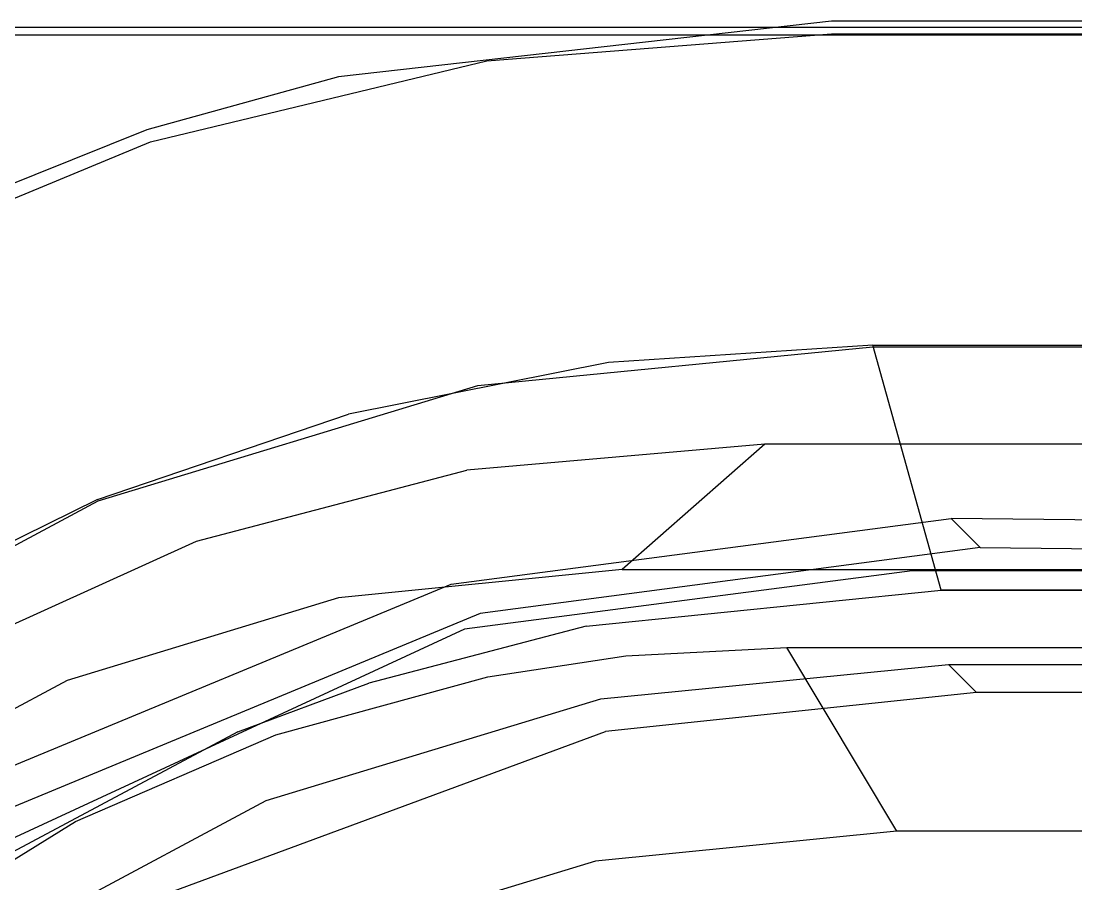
# Model space of a CAD drawing. Extents: x 0 to 153, y -230 to 0.
# Drawn here: x 20.9 to 36.66, y -12.78 to 0.1 of the extents above; entities that cross this region are included whole.
import ezdxf

# ---------------------------------------------------------------- set-up
doc = ezdxf.new("R2010")
doc.units = 0
doc.header["$MEASUREMENT"] = 0
for name, color, linetype in [('Layer1', 252, 'CONTINUOUS'), ('Layer2', 252, 'CONTINUOUS'), ('Layer3', 254, 'CONTINUOUS')]:
    doc.layers.add(name, color=color, linetype=linetype)

msp = doc.modelspace()

# ---------------------------------------------------------------- linework, layer by layer
at = {"layer": 'Layer1', "linetype": 'Continuous'}
for points, invisible_edges in [([(149.997, -0.107, 207.725), (149.997, 0, 219.989), (3.003, 0, 220), (3.003, -0.107, 207.736)], 5), ([(3.003, -0.074, 220.376), (3.003, 0, 219.989), (149.997, 0, 219.989), (149.997, -0.074, 220.376)], 15), ([(149.997, -0.291, 220.705), (149.997, -0.074, 220.376), (3.003, -0.074, 220.376), (3.003, -0.291, 220.705)], 15), ([(3.003, -0.164, 207.4), (3.003, -0.107, 207.736), (149.997, -0.107, 207.725), (149.997, -0.164, 207.4)], 15), ([(3.003, -0.336, 207.106), (3.003, -0.164, 207.4), (149.997, -0.164, 207.4), (149.997, -0.336, 207.095)], 15), ([(3.003, -0.618, 220.924), (3.003, -0.291, 220.705), (149.997, -0.291, 220.705), (149.997, -0.618, 220.924)], 15), ([(149.997, -0.495, 206.94), (149.997, -0.336, 207.095), (3.003, -0.336, 207.106), (3.003, -0.495, 206.952)], 15), ([(3.003, -0.902, 206.751), (3.003, -0.495, 206.952), (149.997, -0.495, 206.94), (149.996, -0.902, 206.762)], 15), ([(3.003, -0.618, 220.924), (3.003, -1.004, 221.002), (149.997, -1.004, 221.002), (149.997, -0.618, 220.924)], 15), ([(149.996, -0.902, 206.762), (147.117, -5.361, 205.804), (5.883, -5.361, 205.804), (3.003, -0.902, 206.751)], 15), ([(25.811, -7.675, 221.002), (17.981, -11.601, 221.002), (1.272, -2.004, 221.002), (3.003, -1.004, 221.002)], 15), ([(34.211, -6.375, 221.002), (118.789, -6.375, 221.002), (149.997, -1.004, 221.002), (3.003, -1.004, 221.002)], 15), ([(3.003, -1.004, 221.002), (3.003, -1.004, 221.002), (25.811, -7.675, 221.002), (34.211, -6.375, 221.002)], 15), ([(5.883, -5.361, 205.804), (5.883, -5.361, 205.804), (29.678, -8.72, 202.296), (34.211, -6.1, 202.616)], 15), ([(5.883, -5.361, 205.804), (5.883, -5.361, 205.804), (26.66, -9.35, 202.296), (29.678, -8.72, 202.296)], 15), ([(5.883, -5.361, 205.804), (20.544, -12.29, 201.913), (21.496, -11.864, 201.985), (26.66, -9.35, 202.296)], 15), ([(147.117, -5.361, 205.804), (118.789, -6.1, 202.628), (34.211, -6.1, 202.628), (5.883, -5.361, 205.804)], 15), ([(31.234, -8.553, 189.905), (32.579, -8.412, 192.206), (34.211, -6.102, 202.628), (27.325, -9.035, 221.002)], 15), ([(27.325, -9.035, 221.002), (34.212, -8.11, 221.002), (34.211, -6.102, 202.628)], 15), ([(32.579, -8.412, 192.206), (33.36, -8.405, 191.324), (34.211, -6.102, 202.628)], 15), ([(118.789, -6.1, 202.628), (119.639, -8.365, 191.324), (33.36, -8.405, 191.324), (34.211, -6.1, 202.628)], 15), ([(118.788, -8.11, 221.002), (118.789, -6.1, 202.628), (34.211, -6.1, 202.628), (34.212, -8.11, 221.002)], 15), ([(34.211, -6.375, 221.002), (34.212, -8.11, 221.002), (27.523, -8.984, 221.002), (25.811, -7.675, 221.002)], 13), ([(118.789, -6.375, 221.002), (118.788, -8.11, 221.002), (34.212, -8.11, 221.002), (34.211, -6.375, 221.002)], 13), ([(25.811, -7.675, 221.002), (27.523, -8.984, 221.002), (19.33, -12.773, 221.002), (17.981, -11.601, 221.002)], 13), ([(32.808, -8.487, 188.657), (32.808, -8.487, 188.657), (31.234, -8.553, 189.905), (32.579, -8.412, 192.206)], 15), ([(32.412, -8.571, 185.914), (32.412, -8.571, 185.914), (32.808, -8.487, 188.657), (31.234, -8.553, 189.905)], 15), ([(31.653, -8.794, 178.624), (33.36, -8.405, 191.324), (119.639, -8.365, 191.324), (121.345, -8.794, 178.624)], 15), ([(33.36, -8.405, 191.324), (32.808, -8.487, 188.657), (32.412, -8.571, 185.914), (31.654, -8.794, 178.624)], 15), ([(32.808, -8.487, 188.657), (32.808, -8.487, 188.657), (33.36, -8.405, 191.324), (32.579, -8.412, 192.206)], 15), ([(25.732, -10.027, 166.833), (27.325, -9.035, 221.002), (31.234, -8.553, 189.905)], 15), ([(31.234, -8.553, 189.905), (31.234, -8.553, 189.905), (29.796, -8.797, 185.933), (32.412, -8.571, 185.914)], 15), ([(31.654, -8.794, 178.624), (31.654, -8.794, 178.624), (32.412, -8.571, 185.914), (29.796, -8.797, 185.933)], 15), ([(28.047, -9.227, 178.953), (28.047, -9.227, 178.953), (25.732, -10.027, 166.833), (31.654, -8.794, 178.624)], 15), ([(29.563, -9.228, 166.543), (29.563, -9.228, 166.543), (25.732, -10.027, 166.833), (31.654, -8.794, 178.624)], 15), ([(31.654, -8.794, 178.624), (31.654, -8.794, 178.624), (28.047, -9.227, 178.953), (29.796, -8.797, 185.933)], 15), ([(29.563, -9.228, 166.543), (29.563, -9.228, 166.543), (30.817, -9.53, 154.552), (31.654, -8.794, 178.624)], 15), ([(31.653, -8.794, 178.624), (30.817, -9.53, 154.552), (122.182, -9.53, 154.552), (121.345, -8.794, 178.624)], 15), ([(25.732, -10.027, 166.833), (25.732, -10.027, 166.833), (19.206, -12.857, 221.002), (27.325, -9.035, 221.002)], 15), ([(27.842, -9.745, 154.44), (27.842, -9.745, 154.44), (25.732, -10.027, 166.833), (29.563, -9.228, 166.543)], 15), ([(30.817, -9.53, 154.552), (30.817, -9.53, 154.552), (27.842, -9.745, 154.44), (29.563, -9.228, 166.543)], 15), ([(28.208, -9.695, 154.46), (30.817, -9.53, 154.552), (30.097, -10.265, 130.479), (29.982, -10.265, 130.48)], 15), ([(30.097, -10.265, 130.479), (122.903, -10.265, 130.479), (122.182, -9.53, 154.552), (30.817, -9.53, 154.552)], 15), ([(27.842, -9.745, 154.44), (27.842, -9.745, 154.44), (23.855, -10.886, 154.7), (25.732, -10.027, 166.833)], 15), ([(25.088, -10.888, 130.564), (25.088, -10.888, 130.564), (23.855, -10.886, 154.7), (27.842, -9.745, 154.44)], 15), ([(27.842, -9.745, 154.44), (27.842, -9.745, 154.44), (25.088, -10.888, 130.564), (25.454, -10.797, 130.555)], 15), ([(26.398, -10.597, 130.542), (26.398, -10.597, 130.542), (25.454, -10.797, 130.555), (27.842, -9.745, 154.44)], 15), ([(27.842, -9.745, 154.44), (27.842, -9.745, 154.44), (26.398, -10.597, 130.542), (27.569, -10.415, 130.523)], 15), ([(28.208, -9.695, 154.46), (28.208, -9.695, 154.46), (27.569, -10.415, 130.523), (29.982, -10.265, 130.48)], 15), ([(27.569, -10.415, 130.523), (27.569, -10.415, 130.523), (27.842, -9.745, 154.44), (28.208, -9.695, 154.46)], 15), ([(19.206, -12.857, 221.002), (19.206, -12.857, 221.002), (23.855, -10.886, 154.7), (25.732, -10.027, 166.833)], 15), ([(29.53, -11.682, 126.609), (29.53, -11.682, 126.609), (29.982, -10.265, 130.48), (27.569, -10.415, 130.523)], 15), ([(29.53, -11.682, 126.609), (30.098, -11.598, 126.817), (30.097, -10.265, 130.479), (29.982, -10.265, 130.48)], 15), ([(120.692, -11.451, 127.219), (122.903, -10.265, 130.479), (30.097, -10.265, 130.479), (32.306, -11.451, 127.219)], 15), ([(30.098, -11.598, 126.817), (30.098, -11.598, 126.817), (32.307, -11.451, 127.219), (30.097, -10.265, 130.479)], 15), ([(29.53, -11.682, 126.609), (29.53, -11.682, 126.609), (26.398, -10.597, 130.542), (27.569, -10.415, 130.523)], 15), ([(25.897, -12.61, 125.414), (25.897, -12.61, 125.414), (25.454, -10.797, 130.555), (26.398, -10.597, 130.542)], 15), ([(26.398, -10.597, 130.542), (29.53, -11.682, 126.609), (25.897, -12.61, 125.414), (26.398, -10.597, 130.542)], 15), ([(24.662, -12.041, 127.853), (24.662, -12.041, 127.853), (25.088, -10.888, 130.564), (25.454, -10.797, 130.555)], 15), ([(25.897, -12.61, 125.414), (25.897, -12.61, 125.414), (24.662, -12.041, 127.853), (25.454, -10.797, 130.555)], 15), ([(19.66, -13.502, 130.704), (19.66, -13.502, 130.704), (23.855, -10.886, 154.7), (19.206, -12.857, 221.002)], 15), ([(21.003, -12.62, 130.704), (21.003, -12.62, 130.704), (19.66, -13.502, 130.704), (23.855, -10.886, 154.7)], 15), ([(23.855, -10.886, 154.7), (23.855, -10.886, 154.7), (22.013, -12.055, 130.673), (21.003, -12.62, 130.704)], 15), ([(23.855, -10.886, 154.7), (23.855, -10.886, 154.7), (22.013, -12.055, 130.673), (25.088, -10.888, 130.564)], 15), ([(22.013, -12.055, 130.673), (22.013, -12.055, 130.673), (23.72, -12.385, 127.853), (25.088, -10.888, 130.564)], 15), ([(23.72, -12.385, 127.853), (23.72, -12.385, 127.853), (24.662, -12.041, 127.853), (25.088, -10.888, 130.564)], 15), ([(32.307, -11.451, 127.219), (32.307, -11.451, 127.219), (30.098, -11.598, 126.817), (33.092, -12.766, 107.675)], 15), ([(119.13, -14.068, 88.323), (33.868, -14.068, 88.323), (32.306, -11.451, 127.219), (120.692, -11.451, 127.219)], 15), ([(33.092, -12.766, 107.675), (33.092, -12.766, 107.675), (30.098, -11.598, 126.817), (29.53, -11.682, 126.609)], 15), ([(25.897, -12.61, 125.414), (25.897, -12.61, 125.414), (29.53, -11.682, 126.609), (26.672, -13.798, 107.487)], 15), ([(26.672, -13.798, 107.487), (26.672, -13.798, 107.487), (29.924, -13.017, 107.565), (29.53, -11.682, 126.609)], 15), ([(29.53, -11.682, 126.609), (29.53, -11.682, 126.609), (33.092, -12.766, 107.675), (29.924, -13.017, 107.565)], 15), ([(22.381, -14.168, 125.063), (22.381, -14.168, 125.063), (21.003, -12.62, 130.704), (22.013, -12.055, 130.673)], 15), ([(22.381, -14.168, 125.063), (22.381, -14.168, 125.063), (23.72, -12.385, 127.853), (22.013, -12.055, 130.673)], 15), ([(24.768, -13.039, 125.147), (24.768, -13.039, 125.147), (23.72, -12.385, 127.853), (24.662, -12.041, 127.853)], 15), ([(25.897, -12.61, 125.414), (25.897, -12.61, 125.414), (24.768, -13.039, 125.147), (24.662, -12.041, 127.853)], 15), ([(22.381, -14.168, 125.063), (22.381, -14.168, 125.063), (24.768, -13.039, 125.147), (23.72, -12.385, 127.853)], 15), ([(22.381, -14.168, 125.063), (22.381, -14.168, 125.063), (19.578, -15.995, 125.319), (21.003, -12.62, 130.704)], 15), ([(19.578, -15.995, 125.319), (19.578, -15.995, 125.319), (19.66, -13.502, 130.704), (21.003, -12.62, 130.704)], 15), ([(26.672, -13.798, 107.487), (26.672, -13.798, 107.487), (24.768, -13.039, 125.147), (25.897, -12.61, 125.414)], 15), ([(33.737, -14.068, 88.321), (33.868, -14.068, 88.323), (33.092, -12.766, 107.675), (29.924, -13.017, 107.565)], 15)]:
    msp.add_3dface(points, dxfattribs=dict(at, invisible_edges=invisible_edges))
at = {"layer": 'Layer2', "linetype": 'Continuous'}
for points, invisible_edges in [([(33.005, 0.096, 201.095), (25.641, -0.736, 201.095), (33.005, -0.092, 190.352)], 14), ([(25.664, -0.84, 201.68), (25.641, -0.736, 201.095), (33.005, 0.096, 201.095), (33.005, -0.011, 201.68)], 15), ([(33.005, 0.096, 201.095), (33.005, -0.092, 190.352), (119.995, -0.092, 190.352), (119.995, 0.096, 201.095)], 5), ([(33.005, -0.011, 201.68), (33.005, 0.096, 201.095), (119.995, 0.096, 201.095), (119.995, -0.011, 201.68)], 15), ([(33.005, -0.092, 190.352), (25.641, -0.736, 201.095), (27.857, -0.498, 190.352)], 7), ([(25.664, -0.84, 201.68), (25.737, -1.156, 202.177), (33.005, -0.336, 202.177), (33.005, -0.011, 201.68)], 15), ([(27.89, -0.706, 189.61), (27.857, -0.498, 190.352), (33.005, -0.092, 190.352), (33.005, -0.302, 189.61)], 15), ([(27.89, -0.706, 189.61), (27.857, -0.498, 190.352), (33.005, -0.092, 190.352), (33.005, -0.302, 189.61)], 15), ([(119.995, -0.011, 201.68), (119.995, -0.336, 202.177), (33.005, -0.336, 202.177), (33.005, -0.011, 201.68)], 15), ([(33.005, -0.092, 190.352), (33.005, -0.302, 189.61), (119.995, -0.302, 189.61), (119.995, -0.092, 190.352)], 15), ([(33.005, -0.852, 189.069), (33.005, -0.302, 189.61), (27.89, -0.706, 189.61), (27.976, -1.249, 189.069)], 15), ([(33.005, -0.852, 189.069), (33.005, -0.302, 189.61), (27.89, -0.706, 189.61), (27.976, -1.249, 189.069)], 15), ([(119.995, -0.302, 189.61), (119.995, -0.852, 189.069), (33.005, -0.852, 189.069), (33.005, -0.302, 189.61)], 15), ([(25.846, -1.636, 202.51), (25.737, -1.156, 202.177), (33.005, -0.336, 202.177), (33.005, -0.827, 202.51)], 15), ([(33.005, -0.336, 202.177), (33.005, -0.827, 202.51), (119.995, -0.827, 202.51), (119.995, -0.336, 202.177)], 15), ([(27.857, -0.498, 190.352), (22.778, -1.526, 201.095), (22.836, -1.705, 190.352)], 7), ([(22.778, -1.526, 201.095), (27.857, -0.498, 190.352), (25.641, -0.736, 201.095)], 7), ([(27.89, -0.706, 189.61), (27.857, -0.498, 190.352), (22.836, -1.705, 190.352), (22.901, -1.905, 189.61)], 15), ([(27.89, -0.706, 189.61), (27.857, -0.498, 190.352), (22.836, -1.705, 190.352), (22.901, -1.905, 189.61)], 15), ([(22.778, -1.526, 201.095), (25.664, -0.84, 201.68), (25.641, -0.736, 201.095)], 15), ([(22.901, -1.905, 189.61), (27.89, -0.706, 189.61), (27.976, -1.249, 189.069), (23.071, -2.428, 189.069)], 15), ([(22.901, -1.905, 189.61), (27.89, -0.706, 189.61), (27.976, -1.249, 189.069), (23.071, -2.428, 189.069)], 15), ([(18.833, -3.574, 202.177), (25.737, -1.156, 202.177), (25.664, -0.84, 201.68), (18.692, -3.281, 201.68)], 15), ([(18.692, -3.281, 201.68), (25.664, -0.84, 201.68), (22.778, -1.526, 201.095)], 15), ([(25.976, -2.204, 202.628), (25.846, -1.636, 202.51), (33.005, -0.827, 202.51), (33.005, -1.41, 202.628)], 15), ([(33.005, -0.852, 189.069), (27.976, -1.249, 189.069), (28.093, -1.985, 188.872), (33.005, -1.597, 188.872)], 15), ([(33.005, -0.852, 189.069), (27.976, -1.249, 189.069), (28.093, -1.985, 188.872), (33.005, -1.597, 188.872)], 15), ([(119.995, -0.827, 202.51), (119.995, -1.41, 202.628), (33.005, -1.41, 202.628), (33.005, -0.827, 202.51)], 15), ([(33.005, -0.852, 189.069), (33.005, -1.597, 188.872), (119.995, -1.597, 188.872), (119.995, -0.852, 189.069)], 15), ([(19.047, -4.017, 202.51), (25.846, -1.636, 202.51), (25.737, -1.156, 202.177), (18.833, -3.574, 202.177)], 15), ([(27.976, -1.249, 189.069), (28.093, -1.985, 188.872), (23.302, -3.137, 188.872), (23.071, -2.428, 189.069)], 15), ([(27.976, -1.249, 189.069), (28.093, -1.985, 188.872), (23.302, -3.137, 188.872), (23.071, -2.428, 189.069)], 15), ([(34.211, -6.102, 202.628), (33.005, -1.41, 202.628), (25.976, -2.204, 202.628), (25.729, -7.415, 202.628)], 15), ([(34.211, -6.102, 202.628), (33.005, -1.41, 202.628), (119.995, -1.41, 202.628), (118.789, -6.102, 202.628)], 15), ([(22.778, -1.526, 201.095), (18.646, -3.185, 201.095), (22.836, -1.705, 190.352)], 14), ([(18.692, -3.281, 201.68), (22.778, -1.526, 201.095), (18.646, -3.185, 201.095)], 15), ([(22.836, -1.705, 190.352), (18.646, -3.185, 201.095), (18.066, -3.682, 190.352)], 7), ([(22.836, -1.705, 190.352), (22.901, -1.905, 189.61), (18.161, -3.869, 189.61), (18.066, -3.682, 190.352)], 15), ([(22.836, -1.705, 190.352), (22.901, -1.905, 189.61), (18.161, -3.869, 189.61), (18.066, -3.682, 190.352)], 15), ([(19.299, -4.541, 202.628), (25.976, -2.204, 202.628), (25.846, -1.636, 202.51), (19.047, -4.017, 202.51)], 15), ([(32.012, -6.222, 188.872), (33.005, -1.597, 188.872), (28.093, -1.985, 188.872), (27.558, -6.61, 188.864)], 15), ([(119.995, -1.597, 188.872), (120.988, -6.218, 188.872), (32.012, -6.222, 188.872), (33.005, -1.597, 188.872)], 15), ([(18.161, -3.869, 189.61), (18.411, -4.359, 189.069), (23.071, -2.428, 189.069), (22.901, -1.905, 189.61)], 15), ([(18.161, -3.869, 189.61), (18.411, -4.359, 189.069), (23.071, -2.428, 189.069), (22.901, -1.905, 189.61)], 15), ([(27.558, -6.61, 188.864), (28.093, -1.985, 188.872), (23.302, -3.137, 188.872), (23.522, -7.67, 188.85)], 15), ([(25.729, -7.415, 202.628), (17.822, -11.379, 202.628), (19.299, -4.541, 202.628), (25.976, -2.204, 202.628)], 15), ([(18.411, -4.359, 189.069), (23.071, -2.428, 189.069), (23.302, -3.137, 188.872), (18.749, -5.023, 188.872)], 15), ([(18.411, -4.359, 189.069), (23.071, -2.428, 189.069), (23.302, -3.137, 188.872), (18.749, -5.023, 188.872)], 15), ([(23.522, -7.67, 188.85), (23.302, -3.137, 188.872), (18.749, -5.023, 188.872), (19.488, -9.495, 188.835)], 15), ([(29.882, -8.091, 127.594), (29.882, -8.091, 127.594), (32.011, -6.218, 188.872), (27.558, -6.61, 188.864)], 11), ([(25.643, -8.515, 127.6), (25.643, -8.515, 127.6), (23.522, -7.67, 188.85), (27.558, -6.61, 188.864)], 11), ([(29.882, -8.091, 127.594), (29.882, -8.091, 127.594), (25.643, -8.515, 127.6), (27.558, -6.61, 188.864)], 13), ([(21.588, -9.749, 127.605), (21.588, -9.749, 127.605), (19.488, -9.495, 188.835), (23.522, -7.67, 188.85)], 11), ([(25.643, -8.515, 127.6), (25.643, -8.515, 127.6), (21.588, -9.749, 127.605), (23.522, -7.67, 188.85)], 13), ([(25.643, -8.514, 127.6), (29.882, -8.201, 127.164), (29.882, -8.09, 127.594), (25.643, -8.514, 127.6)], 15), ([(29.882, -8.201, 127.164), (29.882, -8.091, 127.594), (123.117, -8.09, 127.594), (123.117, -8.201, 127.164)], 15), ([(25.643, -8.514, 127.6), (29.882, -8.201, 127.164), (25.658, -8.592, 127.23), (25.643, -8.514, 127.6)], 15), ([(29.882, -8.201, 127.164), (29.882, -8.201, 127.164), (29.882, -8.406, 126.893), (25.658, -8.592, 127.23)], 15), ([(123.117, -8.406, 126.893), (123.117, -8.201, 127.164), (29.882, -8.201, 127.164), (29.882, -8.406, 126.893)], 15), ([(25.658, -8.592, 127.23), (25.658, -8.592, 127.23), (25.704, -8.821, 126.895), (29.882, -8.406, 126.893)], 15), ([(29.882, -8.406, 126.893), (29.882, -8.406, 126.893), (29.882, -8.544, 126.784), (25.704, -8.821, 126.895)], 15), ([(29.882, -8.544, 126.784), (29.882, -8.406, 126.893), (123.117, -8.406, 126.893), (123.117, -8.544, 126.784)], 15), ([(25.658, -8.592, 127.23), (25.658, -8.592, 127.23), (21.588, -9.748, 127.605), (25.643, -8.514, 127.6)], 15), ([(21.588, -9.748, 127.605), (21.588, -9.748, 127.605), (25.658, -8.592, 127.23), (21.618, -9.821, 127.234)], 15), ([(25.658, -8.592, 127.23), (25.658, -8.592, 127.23), (25.704, -8.821, 126.895), (21.618, -9.821, 127.234)], 15), ([(29.882, -8.544, 126.784), (29.882, -8.544, 126.784), (25.772, -9.161, 126.681), (25.704, -8.821, 126.895)], 15), ([(25.772, -9.161, 126.681), (25.772, -9.161, 126.681), (29.882, -8.751, 126.681), (29.882, -8.544, 126.784)], 15), ([(32.341, -8.865, 126.647), (32.341, -8.865, 126.647), (29.882, -8.751, 126.681), (29.882, -8.544, 126.784)], 15), ([(120.658, -8.865, 126.647), (123.117, -8.544, 126.784), (29.882, -8.544, 126.784), (32.341, -8.865, 126.647)], 15), ([(21.708, -10.037, 126.897), (21.708, -10.037, 126.897), (21.618, -9.821, 127.234), (25.704, -8.821, 126.895)], 15), ([(25.772, -9.161, 126.681), (25.772, -9.161, 126.681), (25.704, -8.821, 126.895), (21.708, -10.037, 126.897)], 15), ([(29.882, -8.751, 126.681), (29.882, -8.751, 126.681), (27.774, -9.202, 126.621), (25.772, -9.161, 126.681)], 15), ([(29.882, -8.751, 126.681), (29.882, -8.751, 126.681), (29.882, -8.952, 126.631), (27.774, -9.202, 126.621)], 15), ([(29.882, -8.952, 126.631), (29.882, -8.952, 126.631), (29.882, -8.751, 126.681), (32.341, -8.865, 126.647)], 15), ([(27.774, -9.202, 126.621), (27.774, -9.202, 126.621), (29.9, -9.109, 126.581), (29.882, -8.952, 126.631)], 15), ([(32.341, -8.865, 126.647), (32.341, -8.865, 126.647), (32.341, -9.009, 126.589), (29.882, -8.952, 126.631)], 15), ([(29.882, -8.952, 126.631), (29.882, -8.952, 126.631), (29.9, -9.109, 126.581), (32.341, -9.009, 126.589)], 15), ([(32.341, -8.865, 126.647), (32.341, -9.009, 126.589), (120.658, -9.009, 126.589), (120.658, -8.865, 126.647)], 15), ([(29.9, -9.109, 126.581), (29.9, -9.109, 126.581), (27.808, -9.376, 126.588), (27.774, -9.202, 126.621)], 15), ([(27.808, -9.376, 126.588), (27.808, -9.376, 126.588), (29.916, -9.248, 126.476), (29.9, -9.109, 126.581)], 15), ([(29.9, -9.109, 126.581), (29.9, -9.109, 126.581), (32.341, -9.133, 126.483), (32.341, -9.009, 126.589)], 15), ([(29.916, -9.248, 126.476), (29.916, -9.248, 126.476), (29.9, -9.109, 126.581), (32.341, -9.133, 126.483)], 15), ([(32.341, -9.133, 126.483), (32.341, -9.133, 126.483), (32.341, -9.218, 126.343), (29.916, -9.248, 126.476)], 15), ([(120.658, -9.133, 126.483), (120.658, -9.009, 126.589), (32.341, -9.009, 126.589), (32.341, -9.133, 126.483)], 15), ([(32.341, -9.218, 126.343), (32.341, -9.133, 126.483), (120.658, -9.133, 126.483), (120.658, -9.218, 126.343)], 15), ([(21.841, -10.357, 126.682), (21.841, -10.357, 126.682), (21.708, -10.037, 126.897), (25.772, -9.161, 126.681)], 15), ([(25.772, -9.161, 126.681), (25.772, -9.161, 126.681), (24.44, -9.834, 126.621), (21.841, -10.357, 126.682)], 15), ([(27.774, -9.202, 126.621), (27.774, -9.202, 126.621), (25.772, -9.161, 126.681), (24.44, -9.834, 126.621)], 15), ([(27.774, -9.202, 126.621), (27.774, -9.202, 126.621), (26.259, -9.555, 126.621), (24.44, -9.834, 126.621)], 15), ([(27.774, -9.202, 126.621), (27.774, -9.202, 126.621), (27.808, -9.376, 126.588), (26.259, -9.555, 126.621)], 15), ([(29.916, -9.248, 126.476), (29.916, -9.248, 126.476), (27.84, -9.537, 126.487), (27.808, -9.376, 126.588)], 15), ([(29.916, -9.248, 126.476), (27.84, -9.537, 126.487), (29.928, -9.342, 126.329), (29.916, -9.248, 126.476)], 15), ([(33.98, -11.999, 85.387), (33.98, -11.999, 85.387), (29.833, -10.89, 105.486), (32.341, -9.253, 126.192)], 15), ([(29.833, -10.89, 105.486), (29.833, -10.89, 105.486), (29.935, -9.381, 126.169), (32.341, -9.253, 126.192)], 11), ([(29.916, -9.248, 126.476), (29.916, -9.248, 126.476), (29.928, -9.342, 126.329), (32.341, -9.218, 126.343)], 15), ([(32.341, -9.252, 126.192), (32.341, -9.252, 126.192), (29.928, -9.342, 126.329), (32.341, -9.218, 126.343)], 15), ([(29.935, -9.38, 126.169), (29.935, -9.38, 126.169), (29.928, -9.342, 126.329), (32.341, -9.252, 126.192)], 15), ([(120.658, -9.253, 126.192), (120.658, -9.218, 126.343), (32.341, -9.218, 126.343), (32.341, -9.252, 126.192)], 15), ([(26.259, -9.555, 126.621), (26.259, -9.555, 126.621), (27.808, -9.376, 126.588), (24.599, -10.251, 126.589)], 15), ([(24.599, -10.251, 126.589), (27.84, -9.537, 126.487), (27.808, -9.376, 126.588), (24.599, -10.251, 126.589)], 15), ([(27.862, -9.649, 126.33), (27.862, -9.649, 126.33), (27.84, -9.537, 126.487), (29.928, -9.342, 126.329)], 15), ([(29.928, -9.342, 126.329), (29.928, -9.342, 126.329), (29.935, -9.38, 126.169), (27.862, -9.649, 126.33)], 15), ([(29.935, -9.38, 126.169), (27.871, -9.693, 126.156), (27.862, -9.649, 126.33), (29.935, -9.38, 126.169)], 15), ([(29.833, -10.89, 105.486), (29.833, -10.89, 105.486), (27.871, -9.695, 126.156), (29.935, -9.381, 126.169)], 11), ([(21.588, -9.749, 127.605), (21.588, -9.749, 127.605), (17.859, -11.752, 127.608), (19.488, -9.495, 188.835)], 13), ([(24.44, -9.834, 126.621), (24.44, -9.834, 126.621), (24.536, -10.09, 126.621), (26.259, -9.555, 126.621)], 15), ([(26.259, -9.555, 126.621), (26.259, -9.555, 126.621), (24.599, -10.251, 126.589), (24.536, -10.09, 126.621)], 15), ([(24.599, -10.251, 126.589), (24.599, -10.251, 126.589), (24.653, -10.406, 126.487), (27.84, -9.537, 126.487)], 15), ([(27.84, -9.537, 126.487), (27.84, -9.537, 126.487), (27.862, -9.649, 126.33), (24.653, -10.406, 126.487)], 15), ([(21.618, -9.821, 127.234), (21.618, -9.821, 127.234), (17.859, -11.75, 127.608), (21.588, -9.748, 127.605)], 15), ([(24.691, -10.514, 126.331), (24.691, -10.514, 126.331), (24.653, -10.406, 126.487), (27.862, -9.649, 126.33)], 15), ([(27.862, -9.649, 126.33), (27.862, -9.649, 126.33), (27.871, -9.693, 126.156), (24.691, -10.514, 126.331)], 15), ([(24.706, -10.557, 126.157), (24.706, -10.557, 126.157), (24.691, -10.514, 126.331), (27.871, -9.693, 126.156)], 15), ([(26.201, -11.735, 105.397), (26.201, -11.735, 105.397), (24.706, -10.558, 126.157), (27.871, -9.695, 126.156)], 11), ([(29.833, -10.89, 105.486), (29.833, -10.89, 105.486), (26.201, -11.735, 105.397), (27.871, -9.695, 126.156)], 15), ([(17.859, -11.75, 127.608), (17.859, -11.75, 127.608), (17.903, -11.815, 127.236), (21.618, -9.821, 127.234)], 15), ([(21.618, -9.821, 127.234), (21.618, -9.821, 127.234), (21.708, -10.037, 126.897), (17.903, -11.815, 127.236)], 15), ([(21.841, -10.357, 126.682), (24.44, -9.834, 126.621), (21.258, -11.001, 126.621), (21.841, -10.357, 126.682)], 15), ([(24.44, -9.834, 126.621), (24.44, -9.834, 126.621), (22.259, -11.03, 126.621), (21.258, -11.001, 126.621)], 15), ([(22.259, -11.03, 126.621), (24.536, -10.09, 126.621), (24.44, -9.834, 126.621), (22.259, -11.03, 126.621)], 15), ([(18.032, -12.009, 126.898), (18.032, -12.009, 126.898), (17.903, -11.815, 127.236), (21.708, -10.037, 126.897)], 15), ([(21.708, -10.037, 126.897), (21.708, -10.037, 126.897), (21.841, -10.357, 126.682), (18.032, -12.009, 126.898)], 15), ([(24.536, -10.09, 126.621), (24.536, -10.09, 126.621), (24.599, -10.251, 126.589), (22.259, -11.03, 126.621)], 15), ([(18.032, -12.009, 126.898), (18.032, -12.009, 126.898), (18.226, -12.298, 126.682), (21.841, -10.357, 126.682)], 15), ([(21.258, -11.001, 126.621), (21.258, -11.001, 126.621), (21.841, -10.357, 126.682), (18.226, -12.298, 126.682)], 15), ([(22.259, -11.03, 126.621), (22.259, -11.03, 126.621), (21.566, -11.566, 126.589), (24.599, -10.251, 126.589)], 15), ([(24.599, -10.251, 126.589), (24.599, -10.251, 126.589), (24.653, -10.406, 126.487), (21.566, -11.566, 126.589)], 15), ([(24.653, -10.406, 126.487), (24.653, -10.406, 126.487), (21.641, -11.712, 126.487), (21.566, -11.566, 126.589)], 15), ([(21.641, -11.712, 126.487), (21.641, -11.712, 126.487), (24.691, -10.514, 126.331), (24.653, -10.406, 126.487)], 15), ([(24.691, -10.514, 126.331), (24.691, -10.514, 126.331), (21.694, -11.813, 126.332), (21.641, -11.712, 126.487)], 15), ([(21.694, -11.813, 126.332), (21.694, -11.813, 126.332), (24.706, -10.557, 126.157), (24.691, -10.514, 126.331)], 15), ([(24.706, -10.557, 126.157), (24.706, -10.557, 126.157), (21.715, -11.854, 126.158), (21.694, -11.813, 126.332)], 15), ([(26.201, -11.735, 105.397), (26.201, -11.735, 105.397), (21.715, -11.855, 126.158), (24.706, -10.558, 126.157)], 11), ([(18.226, -12.298, 126.682), (18.226, -12.298, 126.682), (18.42, -12.588, 126.621), (21.258, -11.001, 126.621)], 15), ([(18.625, -13.17, 126.621), (18.625, -13.17, 126.621), (18.42, -12.588, 126.621), (21.258, -11.001, 126.621)], 15), ([(21.258, -11.001, 126.621), (21.258, -11.001, 126.621), (18.625, -13.17, 126.621), (22.259, -11.03, 126.621)], 15), ([(29.483, -12.444, 85.381), (29.483, -12.444, 85.381), (26.201, -11.735, 105.397), (29.833, -10.89, 105.486)], 15), ([(33.98, -11.999, 85.387), (33.98, -11.999, 85.387), (29.483, -12.444, 85.381), (29.833, -10.89, 105.486)], 13), ([(18.625, -13.17, 126.621), (18.625, -13.17, 126.621), (21.566, -11.566, 126.589), (22.259, -11.03, 126.621)], 15), ([(18.625, -13.17, 126.621), (18.625, -13.17, 126.621), (18.736, -13.306, 126.589), (21.566, -11.566, 126.589)], 15), ([(21.566, -11.566, 126.589), (21.566, -11.566, 126.589), (21.641, -11.712, 126.487), (18.736, -13.306, 126.589)], 15), ([(18.736, -13.306, 126.589), (18.736, -13.306, 126.589), (18.832, -13.439, 126.487), (21.641, -11.712, 126.487)], 15), ([(21.641, -11.712, 126.487), (21.641, -11.712, 126.487), (21.694, -11.813, 126.332), (18.832, -13.439, 126.487)], 15), ([(18.832, -13.439, 126.487), (18.832, -13.439, 126.487), (18.898, -13.532, 126.331), (21.694, -11.813, 126.332)], 15), ([(18.898, -13.532, 126.331), (18.898, -13.532, 126.331), (21.715, -11.854, 126.158), (21.694, -11.813, 126.332)], 15), ([(26.201, -11.735, 105.397), (26.201, -11.735, 105.397), (22.877, -13.088, 105.354), (21.715, -11.855, 126.158)], 15), ([(25.156, -13.758, 85.377), (25.156, -13.758, 85.377), (22.877, -13.088, 105.354), (26.201, -11.735, 105.397)], 15), ([(29.483, -12.444, 85.381), (29.483, -12.444, 85.381), (25.156, -13.758, 85.377), (26.201, -11.735, 105.397)], 13), ([(21.715, -11.854, 126.158), (21.715, -11.854, 126.158), (18.925, -13.569, 126.158), (18.898, -13.532, 126.331)], 15), ([(22.877, -13.088, 105.354), (22.877, -13.088, 105.354), (18.925, -13.57, 126.158), (21.715, -11.855, 126.158)], 11), ([(29.483, -12.444, 85.381), (29.483, -12.444, 85.381), (33.98, -12.121, 84.971), (33.98, -11.999, 85.387)], 15), ([(33.98, -12.121, 84.971), (33.98, -12.121, 84.971), (29.497, -12.514, 85.076), (29.483, -12.444, 85.381)], 15), ([(29.497, -12.514, 85.076), (29.497, -12.514, 85.076), (33.98, -12.244, 84.794), (33.98, -12.121, 84.971)], 15), ([(119.02, -11.999, 85.387), (119.02, -12.121, 84.971), (33.98, -12.121, 84.971), (33.98, -11.999, 85.387)], 15), ([(33.98, -12.121, 84.971), (33.98, -12.244, 84.794), (119.02, -12.244, 84.794), (119.02, -12.121, 84.971)], 15), ([(33.98, -12.244, 84.794), (33.98, -12.244, 84.794), (29.532, -12.687, 84.791), (29.497, -12.514, 85.076)], 15), ([(33.98, -12.244, 84.794), (33.98, -12.244, 84.794), (33.98, -12.407, 84.645), (29.532, -12.687, 84.791)], 15), ([(119.02, -12.244, 84.794), (119.02, -12.407, 84.645), (33.98, -12.407, 84.645), (33.98, -12.244, 84.794)], 15), ([(29.483, -12.444, 85.381), (29.483, -12.444, 85.381), (29.497, -12.514, 85.076), (25.156, -13.758, 85.377)], 15), ([(29.532, -12.687, 84.791), (29.532, -12.687, 84.791), (29.584, -12.947, 84.577), (33.98, -12.407, 84.645)], 15), ([(33.98, -12.407, 84.645), (33.98, -12.407, 84.645), (30.109, -13.15, 84.469), (29.584, -12.947, 84.577)], 15), ([(33.98, -12.407, 84.645), (33.98, -12.407, 84.645), (33.603, -12.801, 84.471), (30.109, -13.15, 84.469)], 15), ([(33.98, -12.407, 84.645), (33.98, -12.797, 84.471), (33.603, -12.801, 84.471), (33.98, -12.407, 84.645)], 15), ([(33.98, -12.797, 84.471), (33.98, -12.797, 84.471), (34.037, -12.797, 84.471), (33.98, -12.407, 84.645)], 15), ([(33.98, -12.407, 84.645), (34.037, -12.797, 84.471), (118.962, -12.797, 84.471), (119.02, -12.407, 84.645)], 15), ([(25.156, -13.758, 85.377), (25.156, -13.758, 85.377), (25.183, -13.824, 85.074), (29.497, -12.514, 85.076)], 15), ([(29.497, -12.514, 85.076), (29.497, -12.514, 85.076), (29.532, -12.687, 84.791), (25.183, -13.824, 85.074)], 15), ([(29.532, -12.687, 84.791), (29.532, -12.687, 84.791), (25.251, -13.987, 84.79), (25.183, -13.824, 85.074)], 15), ([(25.251, -13.987, 84.79), (25.251, -13.987, 84.79), (29.584, -12.947, 84.577), (29.532, -12.687, 84.791)], 15)]:
    msp.add_3dface(points, dxfattribs=dict(at, invisible_edges=invisible_edges))
for points in [[(29.882, -8.091, 127.594), (123.117, -8.091, 127.594), (120.988, -6.218, 188.872), (32.011, -6.218, 188.872)], [(119.02, -11.999, 85.387), (33.98, -11.999, 85.387), (32.341, -9.253, 126.192), (120.658, -9.253, 126.192)]]:
    msp.add_3dface(points, dxfattribs=at)
at = {"layer": 'Layer3', "linetype": 'Continuous'}
for points, invisible_edges in [([(27.594, -4.686, 222.04), (27.563, -4.528, 222.428), (29.569, -4.196, 222.428), (33.626, -3.93, 222.428)], 15), ([(33.626, -3.93, 222.428), (33.626, -3.93, 222.428), (33.626, -4.092, 222.04), (27.594, -4.686, 222.04)], 15), ([(33.626, -3.964, 223.399), (33.626, -3.93, 222.428), (29.569, -4.196, 222.428), (29.574, -4.23, 223.399)], 15), ([(33.626, -3.964, 223.399), (33.626, -3.93, 222.428), (119.374, -3.93, 222.428), (119.374, -3.964, 223.399)], 15), ([(119.374, -4.092, 222.04), (119.374, -3.93, 222.428), (33.626, -3.93, 222.428), (33.626, -4.092, 222.04)], 15), ([(27.594, -4.686, 222.04), (27.594, -4.686, 222.04), (27.65, -4.965, 221.756), (33.626, -4.092, 222.04)], 15), ([(27.65, -4.965, 221.756), (27.65, -4.965, 221.756), (33.626, -4.376, 221.756), (33.626, -4.092, 222.04)], 15), ([(33.626, -3.964, 223.399), (33.626, -3.964, 223.399), (33.626, -4.077, 223.776), (29.574, -4.23, 223.399)], 15), ([(33.626, -4.077, 223.776), (33.626, -4.077, 223.776), (29.574, -4.23, 223.399), (29.589, -4.342, 223.776)], 15), ([(29.589, -4.342, 223.776), (29.589, -4.342, 223.776), (33.626, -4.36, 224.049), (33.626, -4.077, 223.776)], 15), ([(119.374, -4.077, 223.776), (119.374, -3.964, 223.399), (33.626, -3.964, 223.399), (33.626, -4.077, 223.776)], 15), ([(33.626, -4.36, 224.049), (33.626, -4.077, 223.776), (119.374, -4.077, 223.776), (119.374, -4.36, 224.049)], 15), ([(33.626, -4.376, 221.756), (33.626, -4.092, 222.04), (119.374, -4.092, 222.04), (119.374, -4.376, 221.756)], 15), ([(29.574, -4.23, 223.399), (25.591, -5.022, 223.399), (27.563, -4.528, 222.428), (29.569, -4.196, 222.428)], 15), ([(25.591, -5.022, 223.399), (25.591, -5.022, 223.399), (29.574, -4.23, 223.399), (29.589, -4.342, 223.776)], 15), ([(29.589, -4.342, 223.776), (29.589, -4.342, 223.776), (25.62, -5.131, 223.776), (25.591, -5.022, 223.399)], 15), ([(25.62, -5.131, 223.776), (25.62, -5.131, 223.776), (29.626, -4.622, 224.049), (29.589, -4.342, 223.776)], 15), ([(27.65, -4.965, 221.756), (27.65, -4.965, 221.756), (33.626, -4.376, 221.756), (27.726, -5.346, 221.651)], 15), ([(27.726, -5.346, 221.651), (27.726, -5.346, 221.651), (33.626, -4.765, 221.651), (33.626, -4.376, 221.756)], 13), ([(33.626, -4.36, 224.049), (33.626, -4.36, 224.049), (29.626, -4.622, 224.049), (29.589, -4.342, 223.776)], 15), ([(29.626, -4.622, 224.049), (29.626, -4.622, 224.049), (33.626, -4.741, 224.149), (33.626, -4.36, 224.049)], 15), ([(119.374, -4.741, 224.149), (119.374, -4.36, 224.049), (33.626, -4.36, 224.049), (33.626, -4.741, 224.149)], 7), ([(119.374, -4.765, 221.651), (119.374, -4.376, 221.756), (33.626, -4.376, 221.756), (33.626, -4.765, 221.651)], 7), ([(27.594, -4.686, 222.04), (21.794, -6.446, 222.04), (25.582, -4.99, 222.428), (27.563, -4.528, 222.428)], 15), ([(27.563, -4.528, 222.428), (27.563, -4.528, 222.428), (25.582, -4.99, 222.428), (25.591, -5.022, 223.399)], 15), ([(21.903, -6.708, 221.756), (21.903, -6.708, 221.756), (27.594, -4.686, 222.04), (21.794, -6.446, 222.04)], 15), ([(21.903, -6.708, 221.756), (21.903, -6.708, 221.756), (27.65, -4.965, 221.756), (27.594, -4.686, 222.04)], 15), ([(29.626, -4.622, 224.049), (29.626, -4.622, 224.049), (25.693, -5.405, 224.049), (25.62, -5.131, 223.776)], 15), ([(25.693, -5.405, 224.049), (25.693, -5.405, 224.049), (29.675, -5, 224.149), (29.626, -4.622, 224.049)], 15), ([(33.626, -4.741, 224.149), (33.626, -4.741, 224.149), (29.675, -5, 224.149), (29.626, -4.622, 224.049)], 13), ([(34.792, -7.328, 221.651), (33.626, -4.765, 221.651), (27.726, -5.346, 221.651)], 15), ([(29.343, -8.935, 224.149), (29.343, -8.935, 224.149), (33.626, -4.741, 224.149), (29.675, -5, 224.149)], 15), ([(33.626, -4.741, 224.149), (33.626, -4.741, 224.149), (34.642, -8.402, 224.149), (29.343, -8.935, 224.149)], 15), ([(34.642, -8.402, 224.149), (33.626, -4.741, 224.149), (119.374, -4.741, 224.149), (118.358, -8.402, 224.149)], 4), ([(119.374, -4.765, 221.651), (125.676, -8.311, 221.651), (34.792, -7.328, 221.651), (33.626, -4.765, 221.651)], 15), ([(21.732, -6.296, 222.428), (21.732, -6.296, 222.428), (21.794, -6.446, 222.04), (25.582, -4.99, 222.428)], 15), ([(25.582, -4.99, 222.428), (21.732, -6.296, 222.428), (21.745, -6.328, 223.399), (25.591, -5.022, 223.399)], 15), ([(25.591, -5.022, 223.399), (25.591, -5.022, 223.399), (21.745, -6.328, 223.399), (25.62, -5.131, 223.776)], 15), ([(27.65, -4.965, 221.756), (27.65, -4.965, 221.756), (22.051, -7.067, 221.651), (21.903, -6.708, 221.756)], 15), ([(22.051, -7.067, 221.651), (22.051, -7.067, 221.651), (27.726, -5.346, 221.651), (27.65, -4.965, 221.756)], 13), ([(29.675, -5, 224.149), (29.675, -5, 224.149), (25.792, -5.772, 224.149), (25.693, -5.405, 224.049)], 13), ([(29.675, -5, 224.149), (29.675, -5, 224.149), (26.096, -9.788, 224.149), (25.792, -5.772, 224.149)], 15), ([(29.343, -8.935, 224.149), (29.343, -8.935, 224.149), (26.096, -9.788, 224.149), (29.675, -5, 224.149)], 15), ([(21.745, -6.328, 223.399), (21.745, -6.328, 223.399), (21.788, -6.432, 223.776), (25.62, -5.131, 223.776)], 15), ([(25.62, -5.131, 223.776), (25.62, -5.131, 223.776), (25.693, -5.405, 224.049), (21.788, -6.432, 223.776)], 15), ([(22.051, -7.067, 221.651), (27.726, -5.346, 221.651), (27.324, -8.311, 221.651)], 15), ([(27.324, -8.311, 221.651), (34.792, -7.328, 221.651), (27.726, -5.346, 221.651)], 15), ([(21.788, -6.432, 223.776), (21.788, -6.432, 223.776), (21.897, -6.693, 224.049), (25.693, -5.405, 224.049)], 15), ([(25.693, -5.405, 224.049), (25.693, -5.405, 224.049), (25.792, -5.772, 224.149), (21.897, -6.693, 224.049)], 15), ([(21.897, -6.693, 224.049), (21.897, -6.693, 224.049), (22.042, -7.045, 224.149), (25.792, -5.772, 224.149)], 11), ([(22.042, -7.045, 224.149), (22.042, -7.045, 224.149), (24.139, -10.513, 224.149), (25.792, -5.772, 224.149)], 15), ([(24.139, -10.513, 224.149), (24.139, -10.513, 224.149), (26.096, -9.788, 224.149), (25.792, -5.772, 224.149)], 15), ([(21.794, -6.446, 222.04), (16.448, -9.303, 222.04), (18.086, -8.095, 222.428), (21.732, -6.296, 222.428)], 15), ([(21.732, -6.296, 222.428), (18.086, -8.095, 222.428), (18.103, -8.124, 223.399), (21.745, -6.328, 223.399)], 15), ([(16.606, -9.539, 221.756), (16.606, -9.539, 221.756), (21.794, -6.446, 222.04), (16.448, -9.303, 222.04)], 15), ([(21.794, -6.446, 222.04), (21.794, -6.446, 222.04), (21.903, -6.708, 221.756), (16.606, -9.539, 221.756)], 15), ([(21.745, -6.328, 223.399), (21.745, -6.328, 223.399), (21.788, -6.432, 223.776), (18.103, -8.124, 223.399)], 15), ([(21.788, -6.432, 223.776), (21.788, -6.432, 223.776), (18.159, -8.222, 223.776), (18.103, -8.124, 223.399)], 15), ([(21.788, -6.432, 223.776), (21.788, -6.432, 223.776), (21.897, -6.693, 224.049), (18.159, -8.222, 223.776)], 15), ([(21.903, -6.708, 221.756), (21.903, -6.708, 221.756), (16.606, -9.539, 221.756), (16.822, -9.862, 221.651)], 15), ([(16.822, -9.862, 221.651), (16.822, -9.862, 221.651), (22.051, -7.067, 221.651), (21.903, -6.708, 221.756)], 13), ([(21.897, -6.693, 224.049), (21.897, -6.693, 224.049), (18.301, -8.467, 224.049), (18.159, -8.222, 223.776)], 15), ([(21.897, -6.693, 224.049), (21.897, -6.693, 224.049), (22.042, -7.045, 224.149), (18.301, -8.467, 224.049)], 15), ([(16.822, -9.862, 221.651), (20.366, -11.192, 221.651), (22.051, -7.067, 221.651)], 15), ([(22.042, -7.045, 224.149), (22.042, -7.045, 224.149), (18.491, -8.796, 224.149), (18.301, -8.467, 224.049)], 13), ([(18.491, -8.796, 224.149), (18.491, -8.796, 224.149), (19.343, -13.076, 224.149), (22.042, -7.045, 224.149)], 15), ([(19.343, -13.076, 224.149), (19.343, -13.076, 224.149), (24.139, -10.513, 224.149), (22.042, -7.045, 224.149)], 15), ([(20.366, -11.192, 221.651), (27.324, -8.311, 221.651), (22.051, -7.067, 221.651)], 15), ([(27.324, -8.311, 221.651), (34.792, -7.328, 221.651), (35.228, -7.764, 205.002)], 14), ([(6.378, -36.613, 205.002), (146.622, -36.613, 205.002), (125.24, -8.747, 205.002), (35.228, -7.764, 205.002)], 15), ([(35.228, -7.764, 205.002), (27.76, -8.747, 205.002), (6.378, -36.613, 205.002)], 14), ([(27.324, -8.311, 221.651), (35.228, -7.764, 205.002), (27.76, -8.747, 205.002)], 15), ([(20.366, -11.192, 221.651), (27.324, -8.311, 221.651), (27.76, -8.747, 205.002)], 14), ([(34.642, -8.402, 224.149), (34.642, -8.402, 224.149), (29.42, -9.322, 224.077), (29.343, -8.935, 224.149)], 6), ([(29.42, -9.322, 224.077), (29.42, -9.322, 224.077), (34.756, -8.948, 224.005), (34.642, -8.402, 224.149)], 15), ([(118.358, -8.402, 224.149), (118.244, -8.948, 224.005), (34.756, -8.948, 224.005), (34.642, -8.402, 224.149)], 7), ([(7.361, -29.145, 205.002), (6.378, -36.613, 205.002), (27.76, -8.747, 205.002)], 14), ([(27.76, -8.747, 205.002), (20.802, -11.628, 205.002), (7.361, -29.145, 205.002)], 14), ([(20.366, -11.192, 221.651), (27.76, -8.747, 205.002), (20.802, -11.628, 205.002)], 15), ([(26.096, -9.788, 224.149), (26.096, -9.788, 224.149), (29.42, -9.322, 224.077), (29.343, -8.935, 224.149)], 6), ([(29.42, -9.322, 224.077), (29.42, -9.322, 224.077), (34.756, -9.172, 223.838), (34.756, -8.948, 224.005)], 15), ([(118.244, -8.948, 224.005), (118.244, -9.172, 223.838), (34.756, -9.172, 223.838), (34.756, -8.948, 224.005)], 15), ([(34.756, -9.172, 223.838), (34.756, -9.172, 223.838), (29.493, -9.69, 223.84), (29.42, -9.322, 224.077)], 15), ([(29.493, -9.69, 223.84), (29.493, -9.69, 223.84), (29.543, -9.937, 223.475), (34.756, -9.172, 223.838)], 15), ([(34.756, -9.172, 223.838), (34.756, -9.172, 223.838), (34.756, -9.353, 223.611), (29.543, -9.937, 223.475)], 15), ([(34.756, -9.172, 223.838), (34.756, -9.353, 223.611), (118.244, -9.353, 223.611), (118.244, -9.172, 223.838)], 15), ([(24.289, -10.875, 224.077), (24.289, -10.875, 224.077), (26.096, -9.788, 224.149), (29.42, -9.322, 224.077)], 15), ([(24.289, -10.875, 224.077), (24.289, -10.875, 224.077), (29.493, -9.69, 223.84), (29.42, -9.322, 224.077)], 15), ([(29.543, -9.937, 223.475), (29.543, -9.937, 223.475), (29.56, -10.024, 223.073), (34.756, -9.353, 223.611)], 15), ([(29.56, -10.024, 223.073), (29.56, -10.024, 223.073), (34.756, -9.511, 223.068), (34.756, -9.353, 223.611)], 12), ([(118.244, -9.353, 223.611), (118.244, -9.511, 223.068), (34.756, -9.511, 223.068), (34.756, -9.353, 223.611)], 15), ([(29.56, -10.024, 223.073), (34.756, -9.511, 223.068), (35.171, -9.926, 207.222)], 15), ([(29.493, -9.69, 223.84), (29.493, -9.69, 223.84), (24.433, -11.221, 223.841), (24.289, -10.875, 224.077)], 15), ([(29.493, -9.69, 223.84), (29.493, -9.69, 223.84), (29.543, -9.937, 223.475), (24.433, -11.221, 223.841)], 15), ([(24.139, -10.513, 224.149), (24.139, -10.513, 224.149), (26.096, -9.788, 224.149), (24.289, -10.875, 224.077)], 13), ([(24.529, -11.455, 223.478), (24.529, -11.455, 223.478), (24.433, -11.221, 223.841), (29.543, -9.937, 223.475)], 15), ([(29.56, -10.024, 223.073), (29.56, -10.024, 223.073), (24.529, -11.455, 223.478), (29.543, -9.937, 223.475)], 15), ([(24.529, -11.455, 223.478), (24.529, -11.455, 223.478), (24.564, -11.538, 223.077), (29.56, -10.024, 223.073)], 11), ([(24.564, -11.538, 223.077), (29.56, -10.024, 223.073), (29.633, -10.508, 207.222)], 15), ([(29.56, -10.024, 223.073), (35.171, -9.926, 207.222), (29.633, -10.508, 207.222)], 15), ([(123.367, -10.508, 207.222), (117.829, -9.926, 207.222), (35.171, -9.926, 207.222), (29.633, -10.508, 207.222)], 10), ([(19.343, -13.076, 224.149), (19.343, -13.076, 224.149), (24.289, -10.875, 224.077), (24.139, -10.513, 224.149)], 6), ([(22.463, -13.153, 207.222), (29.633, -10.508, 207.222), (123.367, -10.508, 207.222), (130.537, -13.153, 207.222)], 10), ([(22.463, -13.153, 207.222), (29.633, -10.508, 207.222), (24.564, -11.538, 223.077)], 15), ([(24.289, -10.875, 224.077), (24.289, -10.875, 224.077), (19.562, -13.403, 224.077), (19.343, -13.076, 224.149)], 15), ([(19.562, -13.403, 224.077), (19.562, -13.403, 224.077), (24.433, -11.221, 223.841), (24.289, -10.875, 224.077)], 15), ([(19.562, -13.403, 224.077), (19.562, -13.403, 224.077), (19.77, -13.714, 223.842), (24.433, -11.221, 223.841)], 15), ([(19.77, -13.714, 223.842), (19.77, -13.714, 223.842), (24.529, -11.455, 223.478), (24.433, -11.221, 223.841)], 15), ([(24.529, -11.455, 223.478), (24.529, -11.455, 223.478), (19.91, -13.925, 223.479), (19.77, -13.714, 223.842)], 15), ([(19.91, -13.925, 223.479), (19.91, -13.925, 223.479), (19.961, -14, 223.079), (24.529, -11.455, 223.478)], 15), ([(19.961, -14, 223.079), (19.961, -14, 223.079), (24.564, -11.538, 223.077), (24.529, -11.455, 223.478)], 13), ([(19.961, -14, 223.079), (24.564, -11.538, 223.077), (22.463, -13.153, 207.222)], 15)]:
    msp.add_3dface(points, dxfattribs=dict(at, invisible_edges=invisible_edges))
for points in [[(34.792, -7.328, 221.651), (35.228, -7.764, 205.002), (125.24, -8.747, 205.002), (125.676, -8.311, 221.651)], [(35.171, -9.926, 207.222), (34.756, -9.511, 223.068), (118.244, -9.511, 223.068), (117.829, -9.926, 207.222)]]:
    msp.add_3dface(points, dxfattribs=at)

doc.saveas('drawing.dxf')
